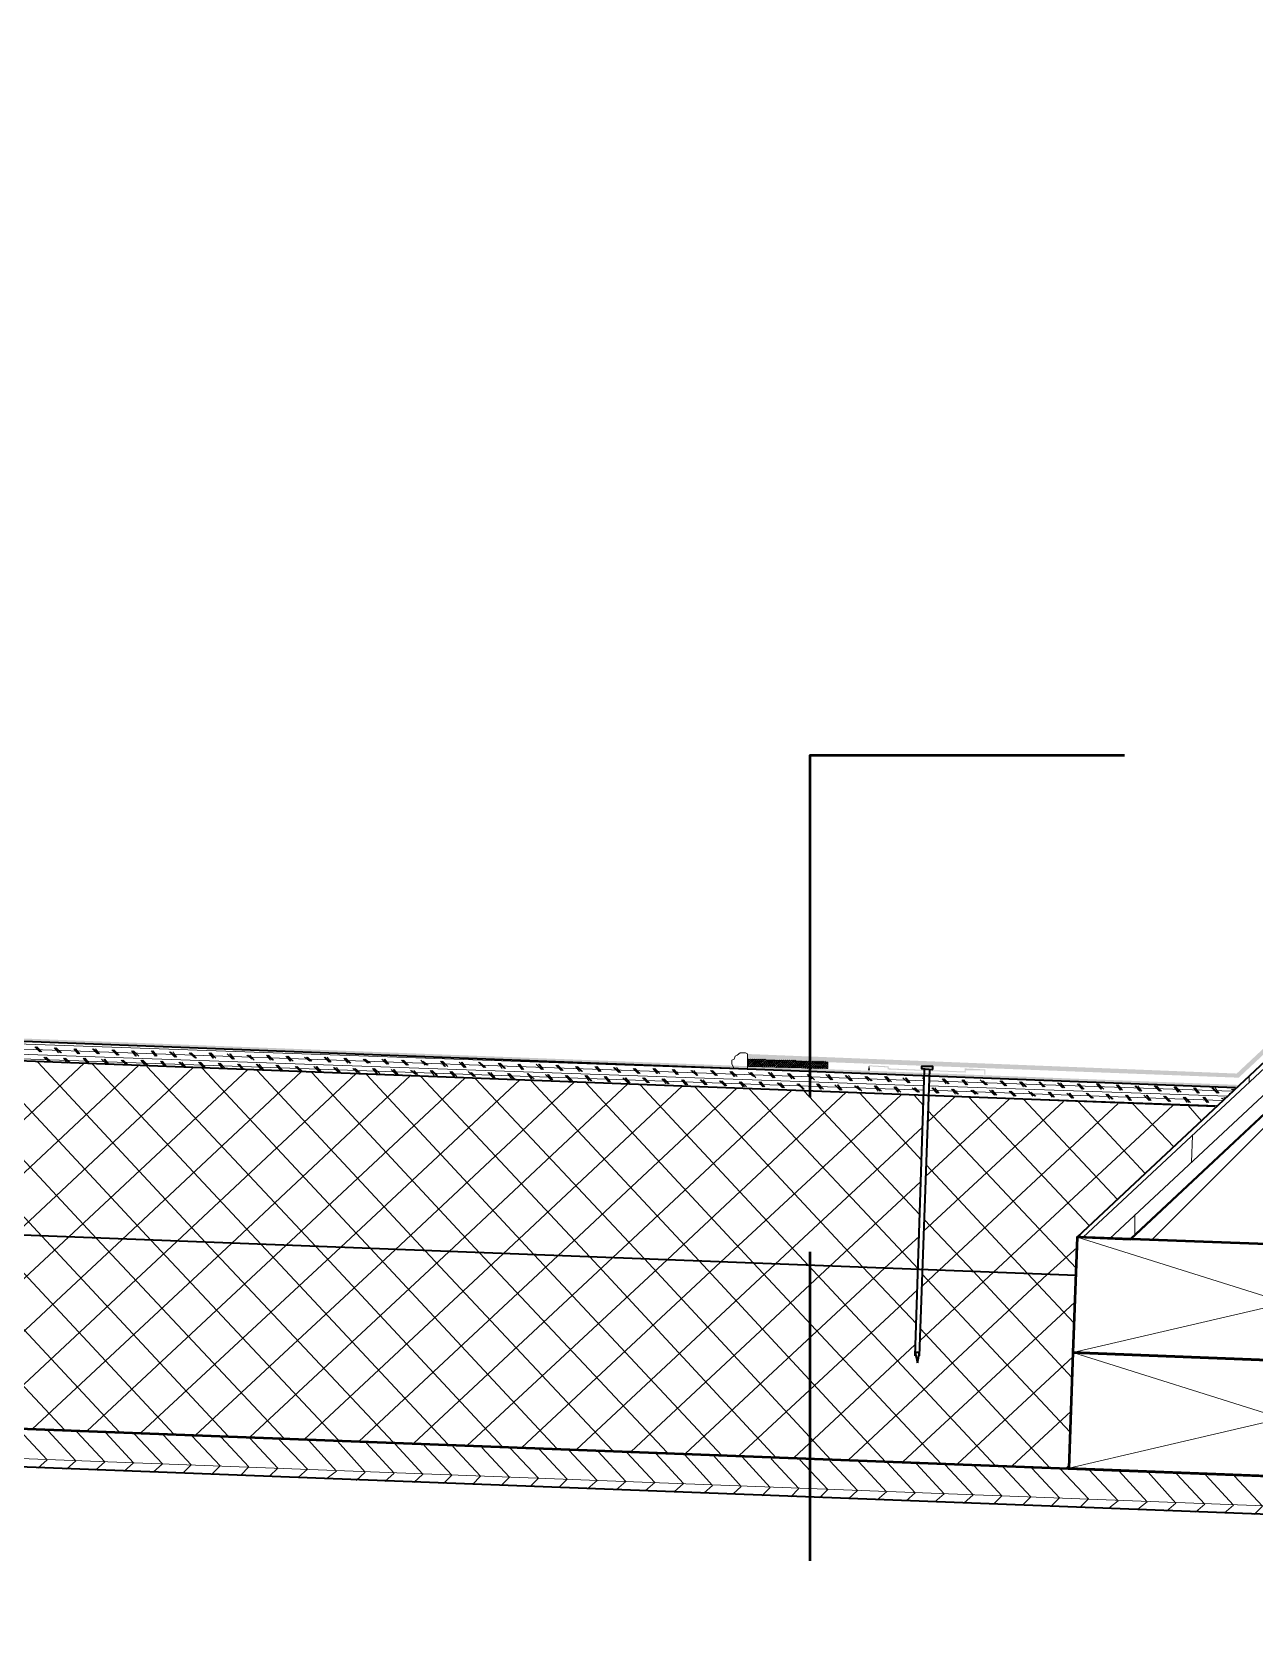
# Model space of a CAD drawing. Header units: inches. Extents: x 5 to 516, y -193 to 129.
# Drawn here: x 44.74 to 46.059, y -177.161 to -175.43 of the extents above; entities that cross this region are included whole.
import ezdxf

# ---------------------------------------------------------------- set-up
doc = ezdxf.new("R2010")
doc.units = ezdxf.units.IN
doc.header["$MEASUREMENT"] = 0
doc.layers.add('PDF7_Geometry', color=7, linetype='Continuous')
doc.layers.add('PDF7_Solid Fills', color=7, linetype='Continuous')

msp = doc.modelspace()

# ---------------------------------------------------------------- hatches: boundary and pattern name
at = {"layer": 'PDF7_Solid Fills', "transparency": 33554559}
for points in [[(45.5113305, -176.5324494), (45.5113305, -176.538005), (46.0413306, -176.5580059), (49.0424418, -173.7513382), (49.0368865, -173.7491161), (46.0391084, -176.5535605)], [(46.0402194, -176.5680058), (46.0402194, -176.5657835), (43.4513303, -176.4668947), (43.4513303, -176.4691169)], [(45.6424419, -176.544672), (45.643553, -176.5502276), (45.643553, -176.5457831), (45.6624419, -176.5468944), (45.6624412, -176.5491166), (45.7468856, -176.5524498), (45.7468856, -176.5502275), (45.7668856, -176.5502276), (45.7668859, -176.554672), (45.767997, -176.5546721), (45.7679967, -176.5491166), (45.7457745, -176.5480053), (45.7457745, -176.5513388), (45.6635522, -176.5480055), (45.6635531, -176.5457834)]]:
    msp.add_hatch(color=256, dxfattribs=at).paths.add_polyline_path(points)

# ---------------------------------------------------------------- linework, layer by layer
at = {"layer": 'PDF7_Geometry', "lineweight": 15}
for points in [[(49.5279973, -173.7557829), (49.3235528, -173.5513384), (45.9246638, -176.7313387)], [(45.8735527, -176.7302282), (49.0457753, -173.7724501)], [(45.9024416, -176.7313392), (49.0457753, -173.8002279)], [(45.9479976, -176.7324503), (46.2835532, -176.3968947)], [(45.5124416, -176.5491165), (43.4513303, -176.4768943)], [(45.7024418, -176.5613394), (43.4513306, -176.4824505)], [(45.7013307, -176.5668947), (43.4513306, -176.4880058)], [(45.7013307, -176.571339), (43.9402195, -176.5102278)], [(44.3913297, -176.5268941), (44.5724408, -176.7224496), (44.7746631, -176.9380052)], [(44.4502196, -176.5291162), (44.6324418, -176.7246718), (44.833553, -176.9402274)], [(44.5091083, -176.5313395), (44.6913306, -176.726895), (44.8924417, -176.9424506)], [(44.7424412, -176.5246719), (44.7479968, -176.5302275)], [(44.7435523, -176.5246719), (44.7491079, -176.5302275)], [(44.7446634, -176.5246719), (44.7502189, -176.5302275)], [(44.7635526, -176.525783), (44.7679971, -176.5313386)], [(44.7646637, -176.525783), (44.7702192, -176.5313386)], [(44.7657747, -176.525783), (44.7713303, -176.5313386)], [(44.784664, -176.5268941), (44.7891084, -176.5324496)], [(44.7857751, -176.5268941), (44.7902195, -176.5324496)], [(44.7868861, -176.5268941), (44.7913306, -176.5324496)], [(44.8046643, -176.5268941), (44.8102199, -176.5324496)], [(44.8057743, -176.5268941), (44.8113298, -176.5324496)], [(44.8079964, -176.5268941), (44.8124408, -176.5324496)], [(44.8257746, -176.5280051), (44.8313301, -176.5335607)], [(44.8268856, -176.5280051), (44.8324412, -176.5335607)], [(44.8279967, -176.5280051), (44.8335523, -176.5335607)], [(44.846886, -176.5291162), (44.8513304, -176.5346718)], [(44.847997, -176.5291162), (44.8524415, -176.5346718)], [(44.8491081, -176.5291162), (44.8546636, -176.5346718)], [(44.8679973, -176.5291162), (44.8724418, -176.5346718)], [(44.8691084, -176.5291162), (44.8735528, -176.5346718)], [(44.8702195, -176.5291162), (44.8746639, -176.5346718)], [(44.8879977, -176.5302273), (44.8935532, -176.5357828)], [(44.8891076, -176.5302273), (44.8946631, -176.5357828)], [(44.8913297, -176.5302273), (44.8957742, -176.5357828)], [(44.9091079, -176.5313395), (44.9146635, -176.5357839)], [(44.910219, -176.5313395), (44.9157745, -176.536895)], [(44.91133, -176.5313395), (44.9168856, -176.536895)], [(44.9302193, -176.5313395), (44.9346637, -176.536895)], [(44.9313304, -176.5313395), (44.9357748, -176.536895)], [(44.9324414, -176.5313395), (44.937997, -176.536895)], [(44.9502196, -176.5324494), (44.9557752, -176.538005)], [(44.9524417, -176.5324494), (44.9568862, -176.538005)], [(44.9535528, -176.5324494), (44.9579973, -176.538005)], [(44.7957747, -176.5424501), (44.6024413, -176.7235612), (44.3879968, -176.9235613)], [(44.8546634, -176.5446723), (44.6613301, -176.7257834), (44.4468856, -176.9257834)], [(44.9135522, -176.5468944), (44.7202188, -176.7280055), (44.5046633, -176.9280055)], [(44.9724409, -176.5491165), (44.7791076, -176.7302276), (44.563552, -176.9302277)], [(44.5691082, -176.5335616), (44.7502193, -176.7291172), (44.9513304, -176.9446728)], [(44.6279969, -176.5368948), (44.809108, -176.7313392), (45.0113303, -176.9468948)], [(44.6868857, -176.5391169), (44.8679968, -176.7335614), (45.0702191, -176.9491169)], [(44.7457744, -176.5413391), (44.9268856, -176.7357835), (45.1291078, -176.9513391)], [(44.7524408, -176.5357837), (44.7579964, -176.5413393)], [(44.753553, -176.5357837), (44.7591086, -176.5413393)], [(44.7546641, -176.5357837), (44.7602196, -176.5413393)], [(44.7735522, -176.5368948), (44.7779967, -176.5424503)], [(44.7746633, -176.5368948), (44.7802188, -176.5424503)], [(44.7757743, -176.5368948), (44.7813299, -176.5424503)], [(44.7946636, -176.5368948), (44.799108, -176.5424503)], [(44.7957747, -176.5368948), (44.8002191, -176.5424503)], [(44.7968857, -176.5368948), (44.8013302, -176.5424503)], [(44.8046643, -176.5435612), (44.9868866, -176.7380056), (45.1879977, -176.9535612)], [(44.8146639, -176.5380059), (44.8202195, -176.5435614)], [(44.816886, -176.5380059), (44.8213305, -176.5435614)], [(44.8179971, -176.5380059), (44.8224416, -176.5435614)], [(44.8357742, -176.5391169), (44.8413297, -176.5446725)], [(44.8368864, -176.5391169), (44.8424419, -176.5446725)], [(44.8379974, -176.5391169), (44.843553, -176.5446725)], [(44.8568855, -176.5391169), (44.86133, -176.5446725)], [(44.8579966, -176.5391169), (44.8635522, -176.5446725)], [(44.8591077, -176.5391169), (44.8646632, -176.5446725)], [(44.8635519, -176.5457833), (45.0457742, -176.7402278), (45.2468853, -176.9557833)], [(44.8779969, -176.540228), (44.8824414, -176.5457835)], [(44.879108, -176.540228), (44.8835524, -176.5457835)], [(44.8802191, -176.540228), (44.8846635, -176.5457835)], [(44.8979973, -176.5413391), (44.9035528, -176.5468946)], [(44.8991083, -176.5413391), (44.9046639, -176.5468946)], [(44.9013304, -176.5413391), (44.9057749, -176.5468946)], [(44.9191075, -176.5413391), (44.9246631, -176.5468946)], [(44.9202197, -176.5413391), (44.9257753, -176.5468946)], [(44.9213308, -176.5413391), (44.9268863, -176.5468946)], [(44.9235529, -176.5480054), (45.104664, -176.7424499), (45.3057751, -176.9580055)], [(44.9402189, -176.5424501), (44.9446633, -176.5480057)], [(44.94133, -176.5424501), (44.9457744, -176.5480057)], [(44.942441, -176.5424501), (44.9479966, -176.5480057)], [(44.9613303, -176.5435612), (44.9657747, -176.5480056)], [(44.9624413, -176.5435612), (44.9668858, -176.5491167)], [(44.9635524, -176.5435612), (44.9679968, -176.5491167)], [(44.971331, -176.5335616), (44.9768866, -176.538006)], [(44.9724409, -176.5335616), (44.9779965, -176.538006)], [(44.9746631, -176.5335616), (44.9791075, -176.5391171)], [(44.9813306, -176.5435612), (44.9868861, -176.5491167)], [(44.9824417, -176.5435612), (44.9879972, -176.5491167)], [(44.9846638, -176.5435612), (44.9891082, -176.5491167)], [(44.9924413, -176.5335616), (44.9968857, -176.5391171)], [(44.9935523, -176.5335616), (44.9991079, -176.5391171)], [(44.9946634, -176.5335616), (45.0002189, -176.5391171)], [(45.0024408, -176.5446723), (45.0079964, -176.5502278)], [(45.003553, -176.5446723), (45.0091086, -176.5502278)], [(45.0046641, -176.5446723), (45.0102197, -176.5502278)], [(45.0135526, -176.5346715), (45.0179971, -176.5402271)], [(45.0146637, -176.5346715), (45.0191081, -176.5402271)], [(45.0157748, -176.5346715), (45.0213303, -176.5402271)], [(45.0235522, -176.5457833), (45.0279967, -176.5502278)], [(45.0246633, -176.5457833), (45.0291077, -176.5502278)], [(45.0257744, -176.5457833), (45.0313299, -176.5513389)], [(45.033553, -176.5357837), (45.0391085, -176.5402282)], [(45.0357751, -176.5357837), (45.0402195, -176.5402282)], [(45.0368862, -176.5357837), (45.0413306, -176.5402282)], [(45.0435525, -176.5457833), (45.0491081, -176.5513389)], [(45.0457747, -176.5457833), (45.0502191, -176.5513389)], [(45.0468857, -176.5457833), (45.0513302, -176.5513389)], [(45.0546643, -176.5357837), (45.0602199, -176.5413393)], [(45.0557743, -176.5357837), (45.0613298, -176.5413393)], [(45.0579964, -176.5357837), (45.0624408, -176.5413393)], [(45.0646639, -176.5468944), (45.0702195, -176.5524499)], [(45.065775, -176.5468944), (45.0713306, -176.5524499)], [(45.0679971, -176.5468944), (45.0724416, -176.5524499)], [(45.0757746, -176.5368948), (45.080219, -176.5424503)], [(45.0768857, -176.5368948), (45.0824412, -176.5424503)], [(45.0779967, -176.5368948), (45.0835523, -176.5424503)], [(45.0857742, -176.5480054), (45.0902186, -176.5524499)], [(45.0868864, -176.5480054), (45.0924419, -176.5524499)], [(45.0879974, -176.5480054), (45.093553, -176.5524499)], [(45.096886, -176.5380059), (45.1013304, -176.5424503)], [(45.097997, -176.5380059), (45.1024415, -176.5424503)], [(45.0991081, -176.5380059), (45.1046637, -176.5424503)], [(45.1068856, -176.5480054), (45.11133, -176.553561)], [(45.1079966, -176.5480054), (45.1124411, -176.553561)], [(45.1091077, -176.5480054), (45.1146633, -176.553561)], [(45.1168863, -176.5380059), (45.1224418, -176.5435614)], [(45.1191084, -176.5380059), (45.1235529, -176.5435614)], [(45.1202195, -176.5380059), (45.1246639, -176.5435614)], [(45.1268859, -176.5491165), (45.1324414, -176.5546721)], [(45.129108, -176.5491165), (45.1335525, -176.5546721)], [(45.1302191, -176.5491165), (45.1346635, -176.5546721)], [(45.1379977, -176.5391169), (45.1435532, -176.5446725)], [(45.1391076, -176.5391169), (45.1446632, -176.5446725)], [(45.1402198, -176.5391169), (45.1457754, -176.5446725)], [(45.1591079, -176.5391169), (45.1635524, -176.5446725)], [(45.160219, -176.540228), (45.1657746, -176.5446724)], [(45.1613301, -176.540228), (45.1668856, -176.5446724)], [(45.1802193, -176.540228), (45.1846638, -176.5457835)], [(45.1813304, -176.540228), (45.1857748, -176.5457835)], [(45.1824414, -176.540228), (45.187997, -176.5457835)], [(45.2002196, -176.5413391), (45.2057752, -176.5468946)], [(45.2024418, -176.5413391), (45.2068862, -176.5468946)], [(45.2035528, -176.5413391), (45.2079973, -176.5468946)], [(45.221331, -176.5413391), (45.2268866, -176.5468946)], [(45.222441, -176.5413391), (45.2279965, -176.5468946)], [(45.2235531, -176.5424501), (45.2291087, -176.5468946)], [(45.2424413, -176.5424501), (45.2468857, -176.5480057)], [(45.2435523, -176.5424501), (45.2491079, -176.5480057)], [(45.2446634, -176.5424501), (45.250219, -176.5480057)], [(45.2635527, -176.5435612), (45.2679971, -176.5491167)], [(45.2646637, -176.5435612), (45.2691082, -176.5491167)], [(45.2657748, -176.5435612), (45.2702192, -176.5491167)], [(45.283553, -176.5435612), (45.2891085, -176.5491167)], [(45.2857751, -176.5435612), (45.2902195, -176.5491167)], [(45.2868862, -176.5435612), (45.2913306, -176.5491167)], [(45.3046644, -176.5446723), (45.3102199, -176.5502278)], [(45.3057743, -176.5446723), (45.3113298, -176.5502278)], [(45.3068865, -176.5446723), (45.312442, -176.5502278)], [(45.3257746, -176.5457833), (45.3302191, -176.5513389)], [(45.3268857, -176.5457833), (45.3324412, -176.5513389)], [(45.3279967, -176.5457833), (45.3335523, -176.5513389)], [(45.346886, -176.5457833), (45.3513304, -176.5513389)], [(45.3479971, -176.5457833), (45.3524415, -176.5513389)], [(45.3491081, -176.5457833), (45.3535526, -176.5513389)], [(45.3668863, -176.5468944), (45.3724419, -176.5524499)], [(45.3679974, -176.5468944), (45.3735529, -176.5524499)], [(45.3702195, -176.5468944), (45.374664, -176.5524499)], [(45.3879977, -176.5480054), (45.3935533, -176.553561)], [(45.3891076, -176.5480054), (45.3946632, -176.553561)], [(45.3902198, -176.5480054), (45.3957754, -176.553561)], [(45.409108, -176.5480054), (45.4135524, -176.553561)], [(45.410219, -176.5480054), (45.4146635, -176.553561)], [(45.4113301, -176.5480054), (45.4168856, -176.553561)], [(45.4302193, -176.5491165), (45.4346638, -176.5546721)], [(45.4313304, -176.5491165), (45.4357748, -176.5546721)], [(45.4324415, -176.5491165), (45.4368859, -176.5546721)], [(45.5124413, -176.5380055), (45.5202191, -176.5457833), (45.5279968, -176.5380055)], [(45.5124414, -176.5402278), (45.5179969, -176.5457833), (45.5257747, -176.5380055)], [(45.5124415, -176.54245), (45.5157748, -176.5457833), (45.5235526, -176.5380055)], [(45.5124416, -176.5446722), (45.5135527, -176.5457833), (45.5213305, -176.5380055)], [(45.5124416, -176.5435612), (45.5191083, -176.5380056)], [(45.5124416, -176.5413391), (45.5168861, -176.5380057)], [(45.5124416, -176.5391169), (45.5146638, -176.5380058)], [(45.5146634, -176.5380055), (45.5224412, -176.5457833), (45.530219, -176.5380055)], [(45.5168856, -176.5380055), (45.5246633, -176.5457833), (45.5324411, -176.5391166)], [(45.5191088, -176.5380055), (45.5268866, -176.5457833), (45.5346644, -176.5391166)], [(45.5279965, -176.5457833), (45.5213299, -176.5380055)], [(45.5302187, -176.5457833), (45.523552, -176.5380055)], [(45.5324419, -176.5457833), (45.5257753, -176.5380055)], [(45.5346641, -176.5457833), (45.5279974, -176.5380055)], [(45.5291087, -176.5457833), (45.5368865, -176.5391166)], [(45.5368862, -176.5457833), (45.5302195, -176.5380055)], [(45.5313309, -176.5457833), (45.5391086, -176.5391166)], [(45.5391083, -176.5457833), (45.5324417, -176.5391166)], [(45.533553, -176.5457833), (45.5413308, -176.5391166)], [(45.5413305, -176.5457833), (45.5346638, -176.5391166)], [(45.5357751, -176.5457833), (45.5435529, -176.5391166)], [(45.5435526, -176.5468944), (45.5368859, -176.5391166)], [(45.5379973, -176.5457833), (45.545775, -176.5391166)], [(45.5457747, -176.5468944), (45.5391081, -176.5391166)], [(45.5402194, -176.5457833), (45.5479972, -176.5391166)], [(45.5479969, -176.5468944), (45.5413302, -176.5391166)], [(45.5424415, -176.5468944), (45.5502193, -176.5391166)], [(45.550219, -176.5468944), (45.5435523, -176.5391166)], [(45.5446637, -176.5468944), (45.5524414, -176.5391166)], [(45.5524411, -176.5468944), (45.5457744, -176.5391166)], [(45.5468858, -176.5468944), (45.5546636, -176.5391166)], [(45.5546644, -176.5468944), (45.5479977, -176.5391166)], [(45.5491079, -176.5468944), (45.5568857, -176.5391166)], [(45.5568865, -176.5468944), (45.5502198, -176.5391166)], [(45.55133, -176.5468944), (45.5591078, -176.5391166)], [(45.5591086, -176.5468944), (45.552442, -176.5391166)], [(45.5535522, -176.5468944), (45.56133, -176.5391166)], [(45.5613308, -176.5468944), (45.5546641, -176.5391166)], [(45.5557743, -176.5468944), (45.5635521, -176.5391166)], [(45.5635529, -176.5468944), (45.5568862, -176.5391166)], [(45.5579964, -176.5468944), (45.5657742, -176.5402277)], [(45.565775, -176.5468944), (45.5591084, -176.5391166)], [(45.5602197, -176.5468944), (45.5679975, -176.5402277)], [(45.5679972, -176.5468944), (45.5613305, -176.5391166)], [(45.5624418, -176.5468944), (45.5702196, -176.5402277)], [(45.5702193, -176.5468944), (45.5635526, -176.5402277)], [(45.564664, -176.5468944), (45.5724417, -176.5402277)], [(45.5724414, -176.5468944), (45.5657748, -176.5402277)], [(45.5668861, -176.5468944), (45.5746639, -176.5402277)], [(45.5746636, -176.5480054), (45.5679969, -176.5402277)], [(45.5691082, -176.5468944), (45.5757749, -176.5402277)], [(45.5768857, -176.5480054), (45.570219, -176.5402277)], [(45.5713304, -176.5468944), (45.577997, -176.5402277)], [(45.5791078, -176.5480054), (45.5724412, -176.5402277)], [(45.5735525, -176.5468944), (45.5802192, -176.5402277)], [(45.58133, -176.5480054), (45.5746633, -176.5402277)], [(45.5757746, -176.5480054), (45.5824413, -176.5402277)], [(45.5835521, -176.5480054), (45.5768854, -176.5402277)], [(45.5779968, -176.5480054), (45.5846634, -176.5402277)], [(45.5857742, -176.5480054), (45.5791076, -176.5402277)], [(45.5802189, -176.5480054), (45.5868856, -176.5402277)], [(45.5813308, -176.5402277), (45.5879975, -176.5480054), (45.5957753, -176.5413388)], [(45.5824422, -176.5480054), (45.5891088, -176.5402277)], [(45.583553, -176.5402277), (45.5902196, -176.5480054), (45.5979974, -176.5413388)], [(45.5846643, -176.5480054), (45.591331, -176.5402277)], [(45.5857751, -176.5402277), (45.5924418, -176.5480054), (45.5979973, -176.543561)], [(45.5868864, -176.5480054), (45.5935531, -176.5402277)], [(45.5879972, -176.5402277), (45.5946639, -176.5480054), (45.5979972, -176.5457832)], [(45.5902193, -176.5402277), (45.596886, -176.5480054), (45.5979971, -176.5480054)], [(45.5979971, -176.5468944), (45.5924415, -176.5402277)], [(45.5979971, -176.5446723), (45.5946637, -176.5402278)], [(45.5979971, -176.5424501), (45.596886, -176.541339)], [(45.0302186, -176.5513386), (44.8368853, -176.7324498), (44.6224408, -176.9324498)], [(45.0891085, -176.5535608), (44.8957752, -176.7346719), (44.6813307, -176.9346719)], [(45.1479973, -176.5557829), (44.9546639, -176.736894), (44.7402195, -176.9368941)], [(45.206886, -176.558005), (45.0135527, -176.7391162), (44.7991082, -176.9391162)], [(45.2657748, -176.5602272), (45.0724414, -176.7413383), (44.8568859, -176.9413383)], [(45.3246635, -176.5624493), (45.1313302, -176.7435604), (44.9157746, -176.9435604)], [(45.3824412, -176.5646726), (45.1891079, -176.7457837), (44.9746634, -176.9457837)], [(44.9824417, -176.5502276), (45.1635528, -176.744672), (45.365775, -176.9602276)], [(45.44133, -176.5668947), (45.2479966, -176.7480058), (45.0335522, -176.9480058)], [(45.0413304, -176.5524497), (45.2224415, -176.7468942), (45.4246638, -176.9624497)], [(45.1002192, -176.5546718), (45.2813303, -176.7491163), (45.4835526, -176.965783)], [(45.1479973, -176.5502276), (45.1535528, -176.554672)], [(45.1491083, -176.5502276), (45.1546639, -176.554672)], [(45.1513305, -176.5502276), (45.1557749, -176.554672)], [(45.1591079, -176.556894), (45.3413302, -176.7513384), (45.5424413, -176.9680051)], [(45.1691075, -176.5502276), (45.173552, -176.5557831)], [(45.1702197, -176.5502276), (45.1757753, -176.5557831)], [(45.1713308, -176.5502276), (45.1768863, -176.5557831)], [(45.1902189, -176.5513386), (45.1946634, -176.5568942)], [(45.19133, -176.5513386), (45.1957744, -176.5568942)], [(45.192441, -176.5513386), (45.1979966, -176.5568942)], [(45.2102192, -176.5513386), (45.2157748, -176.5568942)], [(45.2124414, -176.5524497), (45.2168858, -176.5568942)], [(45.2135524, -176.5524497), (45.2179969, -176.5568942)], [(45.2179967, -176.5591172), (45.4002189, -176.7535617), (45.6013301, -176.9702284)], [(45.2313306, -176.5524497), (45.2368862, -176.5580053)], [(45.2324417, -176.5524497), (45.2379972, -176.5580053)], [(45.2346638, -176.5524497), (45.2391083, -176.5580053)], [(45.2524409, -176.5535608), (45.2568853, -176.5591163)], [(45.2535531, -176.5535608), (45.2591086, -176.5591163)], [(45.2546641, -176.5535608), (45.2602197, -176.5591163)], [(45.2735522, -176.5535608), (45.2779967, -176.5591163)], [(45.2746633, -176.5535608), (45.2791078, -176.5591163)], [(45.2757744, -176.5546718), (45.2813299, -176.5591163)], [(45.2779965, -176.5613394), (45.4591076, -176.7557838), (45.6602187, -176.9724505)], [(45.2935526, -176.5546718), (45.2991081, -176.5602274)], [(45.2957747, -176.5546718), (45.3002191, -176.5602274)], [(45.2968858, -176.5546718), (45.3013302, -176.5602274)], [(45.314664, -176.5557829), (45.3202195, -176.5613385)], [(45.315775, -176.5557829), (45.3213306, -176.5613385)], [(45.3168861, -176.5557829), (45.3224416, -176.5613385)], [(45.3357742, -176.5557829), (45.3402186, -176.5613385)], [(45.3368864, -176.5557829), (45.342442, -176.5613385)], [(45.3368864, -176.5635615), (45.5179975, -176.758006), (45.7202198, -176.9746727)], [(45.3379975, -176.5557829), (45.343553, -176.5613385)], [(45.3568856, -176.556894), (45.36133, -176.5624495)], [(45.3579967, -176.556894), (45.3624411, -176.5624495)], [(45.3591077, -176.556894), (45.3635522, -176.5624495)], [(45.3768859, -176.558005), (45.3824415, -176.5635606)], [(45.379108, -176.558005), (45.3835525, -176.5635606)], [(45.3802191, -176.558005), (45.3846635, -176.5635606)], [(45.3957752, -176.5657836), (45.5768863, -176.7602281), (45.7791085, -176.9768948)], [(45.3979973, -176.558005), (45.4035528, -176.5635606)], [(45.3991084, -176.558005), (45.4046639, -176.5635606)], [(45.4002194, -176.558005), (45.405775, -176.5635606)], [(45.4191075, -176.5591172), (45.423552, -176.5646728)], [(45.4202197, -176.5591172), (45.4257753, -176.5646728)], [(45.4213308, -176.5591172), (45.4268864, -176.5646728)], [(45.4402189, -176.5602272), (45.4446634, -176.5657827)], [(45.44133, -176.5602272), (45.4457744, -176.5657827)], [(45.4424411, -176.5602272), (45.4468855, -176.5657827)], [(45.4502197, -176.5502276), (45.4557752, -176.554672)], [(45.4513307, -176.5502276), (45.4568863, -176.5557831)], [(45.4535529, -176.5502276), (45.4579973, -176.5557831)], [(45.4602192, -176.5602272), (45.4657748, -176.5657827)], [(45.4613303, -176.5602272), (45.4668859, -176.5657827)], [(45.4635524, -176.5602272), (45.4679969, -176.5657827)], [(45.471331, -176.5502276), (45.4768866, -176.5557831)], [(45.472441, -176.5502276), (45.4779965, -176.5557831)], [(45.4735532, -176.5502276), (45.4791087, -176.5557831)], [(45.4813306, -176.5613394), (45.4868862, -176.5668949)], [(45.4824417, -176.5613394), (45.4879973, -176.5668949)], [(45.4835528, -176.5613394), (45.4891083, -176.5668949)], [(45.4924413, -176.5513386), (45.4968857, -176.5568942)], [(45.4935524, -176.5513386), (45.4979968, -176.5568942)], [(45.4946634, -176.5513386), (45.500219, -176.5568942)], [(45.5024409, -176.5624493), (45.5068853, -176.5680049)], [(45.5035531, -176.5624493), (45.5079975, -176.5680049)], [(45.5046641, -176.5624493), (45.5102197, -176.5680049)], [(45.5124416, -176.5524497), (45.5179972, -176.5568942)], [(45.5146637, -176.5524497), (45.5191082, -176.5568942)], [(45.5157748, -176.5524497), (45.5202193, -176.5580053)], [(45.5235523, -176.5624493), (45.5279967, -176.5680049)], [(45.5246633, -176.5624493), (45.5291078, -176.5680049)], [(45.5257744, -176.5624493), (45.5302188, -176.5680049)], [(45.533553, -176.5524497), (45.5391085, -176.5580053)], [(45.5346641, -176.5524497), (45.5402196, -176.5580053)], [(45.5368862, -176.5524497), (45.5413306, -176.5580053)], [(45.5435526, -176.5635615), (45.5491081, -176.5691171)], [(45.5446637, -176.5635615), (45.5502192, -176.5691171)], [(45.5468858, -176.5635615), (45.5513302, -176.5691171)], [(45.5546644, -176.5535608), (45.5591088, -176.5591163)], [(45.5557743, -176.5535608), (45.5613299, -176.5591163)], [(45.5568865, -176.5535608), (45.5624421, -176.5591163)], [(45.564664, -176.5646726), (45.5702195, -176.569117)], [(45.565775, -176.5646726), (45.5713306, -176.5702281)], [(45.5668861, -176.5646726), (45.5724417, -176.5702281)], [(45.5757746, -176.5546718), (45.5802191, -176.5591163)], [(45.5768857, -176.5546718), (45.5813301, -176.5591163)], [(45.5779968, -176.5546718), (45.5835523, -176.5602274)], [(45.5857742, -176.5646726), (45.5902187, -176.5702281)], [(45.5868864, -176.5646726), (45.5913309, -176.5702281)], [(45.5879975, -176.5646726), (45.593553, -176.5702281)], [(45.5957749, -176.5546718), (45.6013305, -176.5602274)], [(45.5979971, -176.5546718), (45.6024415, -176.5602274)], [(45.5991081, -176.5546718), (45.6035526, -176.5602274)], [(45.6057745, -176.5657836), (45.6113301, -176.5713392)], [(45.6079967, -176.5657836), (45.6124411, -176.5713392)], [(45.6091077, -176.5657836), (45.6135522, -176.5713392)], [(45.6168863, -176.5557829), (45.6224419, -176.5613385)], [(45.6179974, -176.5557829), (45.623553, -176.5613385)], [(45.6202195, -176.5557829), (45.624664, -176.5613385)], [(45.6268859, -176.5668947), (45.6324415, -176.5713391)], [(45.627997, -176.5668947), (45.6335525, -176.5713391)], [(45.6302191, -176.5668947), (45.6346636, -176.5724503)], [(45.6379977, -176.556894), (45.6424422, -176.5613384)], [(45.6391077, -176.556894), (45.6446632, -176.5613384)], [(45.6402198, -176.556894), (45.6457754, -176.5613384)], [(45.6479973, -176.5668947), (45.6524418, -176.5724503)], [(45.6491084, -176.5668947), (45.6546639, -176.5724503)], [(45.6502194, -176.5668947), (45.655775, -176.5724503)], [(45.659108, -176.556894), (45.6635524, -176.5624495)], [(45.660219, -176.556894), (45.6646635, -176.5624495)], [(45.6613301, -176.556894), (45.6668857, -176.5624495)], [(45.6791083, -176.558005), (45.6846638, -176.5635606)], [(45.6813304, -176.558005), (45.6857749, -176.5635606)], [(45.6824415, -176.558005), (45.6868859, -176.5635606)], [(45.7002197, -176.558005), (45.7024419, -176.5602273)], [(45.7013307, -176.5591172), (45.7024418, -176.5591172)], [(45.7068861, -176.5635615), (45.7079972, -176.5635615)], [(46.033553, -176.57245), (45.7068864, -176.5613389)], [(46.0291088, -176.5780054), (45.7068865, -176.5668942)], [(45.7213311, -176.5591172), (45.7257755, -176.5646728)], [(45.722441, -176.5591172), (45.7279965, -176.5646728)], [(45.7235532, -176.5591172), (45.7291087, -176.5646728)], [(45.7424413, -176.5602272), (45.7468858, -176.5657827)], [(45.7435524, -176.5602272), (45.7479968, -176.5657827)], [(45.7446634, -176.5602272), (45.7491079, -176.5657827)], [(45.7624416, -176.5602272), (45.7679972, -176.5657827)], [(45.7646638, -176.5613394), (45.7691082, -176.5657838)], [(45.7657748, -176.5613394), (45.7702193, -176.5657838)], [(45.783553, -176.5613394), (45.7891086, -176.5668949)], [(45.7846641, -176.5613394), (45.7902196, -176.5668949)], [(45.7857751, -176.5613394), (45.7913307, -176.5668949)], [(45.8046644, -176.5624493), (45.8091088, -176.5680049)], [(45.8057743, -176.5624493), (45.8113299, -176.5680049)], [(45.8068865, -176.5624493), (45.8124421, -176.5680049)], [(45.8257747, -176.5624493), (45.8302191, -176.5680049)], [(45.8268857, -176.5624493), (45.8313302, -176.5680049)], [(45.8279968, -176.5635615), (45.8324412, -176.5680059)], [(45.845775, -176.5635615), (45.8513305, -176.5691171)], [(45.846886, -176.5635615), (45.8524416, -176.5691171)], [(45.8491082, -176.5635615), (45.8535526, -176.5691171)], [(45.8668864, -176.5646726), (45.8724419, -176.5702281)], [(45.8679974, -176.5646726), (45.873553, -176.5702281)], [(45.8691085, -176.5646726), (45.874664, -176.5702281)], [(45.8879977, -176.5646726), (45.8924422, -176.5702281)], [(45.8891077, -176.5646726), (45.8935521, -176.5702281)], [(45.8902199, -176.5646726), (45.8957754, -176.5702281)], [(45.909108, -176.5657836), (45.9135524, -176.5713392)], [(45.9102191, -176.5657836), (45.9146635, -176.5713392)], [(45.9113301, -176.5657836), (45.9157746, -176.5713392)], [(45.9291083, -176.5668947), (45.9346639, -176.5724503)], [(45.9302194, -176.5668947), (45.9357749, -176.5724503)], [(45.9324415, -176.5668947), (45.936886, -176.5724503)], [(45.9502197, -176.5668947), (45.9557752, -176.5724503)], [(45.9513308, -176.5668947), (45.9568863, -176.5724503)], [(45.9524418, -176.5668947), (45.9579974, -176.5724503)], [(46.0524412, -176.5635615), (46.0524412, -176.5557837)], [(45.5002188, -176.5691168), (45.3068854, -176.750228), (45.0924409, -176.950228)], [(45.5591086, -176.571339), (45.3657753, -176.7524501), (45.1513308, -176.9524501)], [(45.6179974, -176.5735611), (45.424664, -176.7546722), (45.2091085, -176.9546722)], [(45.6768862, -176.5768943), (45.4824417, -176.7568943), (45.2679972, -176.9568943)], [(45.4546639, -176.5680058), (45.635775, -176.7624502)], [(45.5135527, -176.5702279), (45.6957749, -176.7646724)], [(45.7013307, -176.5768943), (45.5591085, -176.5713387)], [(45.5724414, -176.57245), (45.6968859, -176.7057834)], [(45.6324413, -176.5746722), (45.6991079, -176.6468944)], [(45.6691076, -176.5680058), (45.673552, -176.5735613)], [(45.6702198, -176.5680058), (45.6746642, -176.5735613)], [(45.6713308, -176.5680058), (45.6768864, -176.5735613)], [(45.6891079, -176.5691168), (45.6946634, -176.5735613)], [(45.69133, -176.5691168), (45.6957745, -176.5735613)], [(45.69133, -176.5768943), (45.70133, -176.5880054)], [(45.6924411, -176.5691168), (45.6968855, -176.5735613)], [(45.8524414, -176.5835607), (45.7013302, -176.7235607)], [(45.7935526, -176.5813386), (45.7035526, -176.6646719)], [(45.7346638, -176.5791164), (45.705775, -176.6057831)], [(46.0235523, -176.5824496), (45.7068856, -176.5713385)], [(46.017997, -176.588005), (45.7068859, -176.5768938)], [(45.7102193, -176.5691168), (45.7157748, -176.5746724)], [(45.7113303, -176.5691168), (45.7168859, -176.5746724)], [(45.7135525, -176.5691168), (45.7179969, -176.5746724)], [(45.7313307, -176.5702279), (45.7357751, -176.5757835)], [(45.7324417, -176.5702279), (45.7379973, -176.5757835)], [(45.7335528, -176.5702279), (45.7391083, -176.5757835)], [(45.7502188, -176.5791164), (45.8802188, -176.7180053)], [(45.7524409, -176.571339), (45.7568853, -176.5757834)], [(45.7535531, -176.571339), (45.7579975, -176.5757834)], [(45.7546642, -176.571339), (45.7602197, -176.5757834)], [(45.7724412, -176.571339), (45.7779968, -176.5768945)], [(45.7746634, -176.571339), (45.7791078, -176.5768945)], [(45.7757744, -176.571339), (45.7802189, -176.5768945)], [(45.7935526, -176.57245), (45.7991082, -176.5780056)], [(45.7946637, -176.57245), (45.8002192, -176.5780056)], [(45.7957747, -176.57245), (45.8013303, -176.5780056)], [(45.8091087, -176.5813386), (45.9102198, -176.6891163)], [(45.814664, -176.57245), (45.8191084, -176.5780056)], [(45.8157751, -176.5735611), (45.8213306, -176.5780055)], [(45.8168861, -176.5735611), (45.8224417, -176.5780055)], [(45.8357742, -176.5735611), (45.8402187, -176.5791167)], [(45.8368864, -176.5735611), (45.8413309, -176.5791167)], [(45.8379975, -176.5735611), (45.842442, -176.5791167)], [(45.8557746, -176.5746722), (45.8613301, -176.5802277)], [(45.8579967, -176.5746722), (45.8624411, -176.5802277)], [(45.8591078, -176.5746722), (45.8635522, -176.5802277)], [(45.8679974, -176.5835607), (45.9402196, -176.6613385)], [(45.8768859, -176.5746722), (45.8824415, -176.5802277)], [(45.877997, -176.5746722), (45.8835526, -176.5802277)], [(45.8791081, -176.5757832), (45.8846636, -176.5802277)], [(45.8979973, -176.5757832), (45.9024418, -176.5813388)], [(45.8991084, -176.5757832), (45.904664, -176.5813388)], [(45.9002195, -176.5757832), (45.905775, -176.5813388)], [(45.9191076, -176.5768943), (45.923552, -176.5824499)], [(45.9202198, -176.5768943), (45.9246642, -176.5824499)], [(45.9213308, -176.5768943), (45.9257753, -176.5824499)], [(45.9391079, -176.5768943), (45.9446635, -176.5824499)], [(45.94133, -176.5768943), (45.9457745, -176.5824499)], [(45.9424411, -176.5768943), (45.9468855, -176.5824499)], [(45.9602193, -176.5780054), (45.9657748, -176.5835609)], [(45.9613304, -176.5780054), (45.9668859, -176.5835609)], [(45.9624414, -176.5780054), (45.967997, -176.5835609)], [(45.9713311, -176.5680058), (45.9757755, -176.5735613)], [(45.972441, -176.5680058), (45.9768855, -176.5735613)], [(45.9735532, -176.5680058), (45.9791088, -176.5735613)], [(45.9813307, -176.5791164), (45.9857751, -176.584672)], [(45.9824417, -176.5791164), (45.9879973, -176.584672)], [(45.9835528, -176.5791164), (45.9891084, -176.584672)], [(45.9924413, -176.5691168), (45.9968858, -176.5746724)], [(45.9935524, -176.5691168), (45.9979968, -176.5746724)], [(45.9946635, -176.5691168), (45.9991079, -176.5746724)], [(46.0024409, -176.5791164), (46.0068854, -176.584672)], [(46.0035531, -176.5791164), (46.0079976, -176.584672)], [(46.0046642, -176.5791164), (46.0091086, -176.584672)], [(46.0124416, -176.5691168), (46.0179972, -176.5746724)], [(46.0135527, -176.5691168), (46.0191083, -176.5746724)], [(46.0157748, -176.5691168), (46.0202193, -176.5746724)], [(46.0224412, -176.5802275), (46.0246635, -176.5813386)], [(46.0235523, -176.5802275), (46.0246634, -176.5813386)], [(46.0257744, -176.5802275), (46.0257744, -176.5791164)], [(46.0313309, -176.5746722), (46.0313309, -176.5757833)], [(46.033553, -176.5702279), (46.0346641, -176.571339)], [(46.0346641, -176.5702279), (46.0357752, -176.571339)], [(46.0357752, -176.5702279), (46.0368863, -176.5702279)], [(45.705775, -176.5935614), (45.865775, -176.7635614)], [(45.9113301, -176.5857828), (45.7179968, -176.7657828)], [(45.9702189, -176.588005), (45.7768855, -176.768005)], [(45.9268862, -176.5857828), (45.9713306, -176.6324495)], [(45.986886, -176.588005), (46.0013304, -176.6046716)], [(45.3268857, -176.9591168), (45.5413301, -176.7591168), (45.700219, -176.611339)], [(45.9902192, -176.649117), (45.9913303, -176.6202281)], [(45.863552, -176.8224501), (45.813552, -176.7691167), (45.7046631, -176.65245)], [(45.3857744, -176.961339), (45.6002189, -176.7613389), (45.6979967, -176.6702278)], [(45.8613299, -176.8813388), (45.7546632, -176.7668944), (45.702441, -176.7113388)], [(45.9291083, -176.7280061), (45.9291083, -176.7057838)], [(45.4435521, -176.9646722), (45.4446632, -176.9635611), (45.6591077, -176.7635611), (45.6968854, -176.7291166)], [(46.3202194, -176.8724503), (45.866886, -176.730228)], [(45.8702196, -176.7302282), (45.8702196, -176.728006)], [(45.8668864, -176.7413388), (45.8346641, -176.7702277), (45.6202197, -176.9702277)], [(46.3246636, -176.7468942), (45.8624414, -176.854672)], [(45.6357745, -176.7624502), (45.6935522, -176.8235613)], [(45.7768866, -176.7680056), (45.6979977, -176.8413389)], [(45.7179967, -176.7657834), (45.7002189, -176.7824501)], [(45.7002197, -176.7702277), (45.8591086, -176.9402277)], [(45.6946632, -176.7868948), (45.502441, -176.9657837)], [(45.8646642, -176.8002276), (45.6791087, -176.9724498)], [(45.6979975, -176.8291164), (45.8379976, -176.9791165)], [(45.6924411, -176.8457836), (45.56133, -176.9680058)], [(45.8624421, -176.8591164), (45.7379976, -176.9746719)], [(46.314664, -176.9968942), (45.8624418, -176.854672)], [(46.3202194, -176.8713392), (45.8579971, -176.979117)], [(49.545775, -177.1213392), (43.45133, -176.889117)], [(49.544664, -177.1524502), (43.45133, -176.920228)], [(45.86022, -176.9180051), (45.7968866, -176.976894)], [(44.7457752, -176.9791164), (44.7557752, -176.9702275), (44.7257752, -176.9380053)], [(44.7768861, -176.9802274), (44.7868861, -176.9713385), (44.7568861, -176.9391163)], [(44.7579973, -176.9380054), (44.7568862, -176.9391165)], [(44.8079971, -176.9813385), (44.8179971, -176.9724496), (44.7879971, -176.9402274)], [(44.7891083, -176.9391165), (44.7879972, -176.9402276)], [(44.8202192, -176.9402276), (44.8191081, -176.9413387)], [(44.8391081, -176.9824496), (44.8491081, -176.9735607), (44.8191081, -176.9413385)], [(44.8513302, -176.9413386), (44.8502191, -176.9424497)], [(44.8702191, -176.9835606), (44.8802191, -176.9746717), (44.8502191, -176.9424495)], [(44.9024412, -176.9846728), (44.91133, -176.9757839), (44.88133, -176.9435617)], [(44.8824412, -176.9424497), (44.8813301, -176.9435608)], [(44.9335521, -176.9857828), (44.942441, -176.9768939), (44.912441, -176.9446716)], [(44.9135522, -176.9435608), (44.9124411, -176.9446719)], [(44.9446632, -176.9446718), (44.943552, -176.9457829)], [(44.9646642, -176.986895), (44.9735531, -176.9780061), (44.9435531, -176.9457838)], [(44.9768863, -176.9457829), (44.9746641, -176.946894)], [(44.9957752, -176.9880049), (45.0046641, -176.979116), (44.9746641, -176.9468938)], [(45.0268861, -176.9891171), (45.0368862, -176.9802282), (45.005775, -176.948006)], [(45.0079973, -176.946894), (45.0057751, -176.9480051)], [(45.0391083, -176.9480062), (45.0379972, -176.9491173)], [(45.0579971, -176.9902281), (45.0679971, -176.9824503), (45.0379971, -176.949117)], [(45.0702193, -176.9491161), (45.0691081, -176.9502272)], [(45.0891081, -176.9924503), (45.0991081, -176.9835614), (45.0691081, -176.9502281)], [(45.1013302, -176.9502283), (45.1002191, -176.9524505)], [(45.1202191, -176.9935614), (45.1302191, -176.9846725), (45.1002191, -176.9524502)], [(45.1324412, -176.9513382), (45.1313301, -176.9535604)], [(45.1513301, -176.9946724), (45.1613301, -176.9857835), (45.1313301, -176.9535613)], [(45.1835522, -176.9957835), (45.192441, -176.9868946), (45.162441, -176.9546724)], [(45.1635522, -176.9535615), (45.1624411, -176.9546726)], [(45.1946632, -176.9546726), (45.1935521, -176.9557837)], [(45.2146643, -176.9968946), (45.2235531, -176.9880057), (45.1935531, -176.9557834)], [(45.2457752, -176.9980056), (45.2546641, -176.9891167), (45.2246641, -176.9568945)], [(45.2257753, -176.9557836), (45.2246642, -176.9568947)], [(45.2579973, -176.9568947), (45.2557751, -176.9580058)], [(45.2768862, -176.9991167), (45.2857751, -176.9902278), (45.2557751, -176.9580056)], [(45.2891083, -176.9580058), (45.2868861, -176.9591169)], [(45.3079972, -177.0002278), (45.3168861, -176.9913389), (45.2868861, -176.9591166)], [(45.3391081, -177.0013388), (45.3491081, -176.9924499), (45.3191081, -176.9602277)], [(45.3202193, -176.9591168), (45.3191082, -176.9602279)], [(45.3513303, -176.9602279), (45.3502191, -176.961339)], [(45.3702191, -177.0024499), (45.3802191, -176.993561), (45.3502191, -176.9613388)], [(45.3824412, -176.961339), (45.3813301, -176.9624501)], [(45.4013301, -177.003561), (45.4113301, -176.9946721), (45.3813301, -176.9624498)], [(45.4135522, -176.96245), (45.4124411, -176.9635611)], [(45.4324411, -177.004672), (45.4424411, -176.9957831), (45.4124411, -176.9635609)], [(45.4646643, -177.005783), (45.4735532, -176.9980053), (45.4435532, -176.9646719)], [(45.4757753, -176.9646721), (45.4746642, -176.9657833)], [(45.4957753, -177.0068941), (45.5046641, -176.9991163), (45.4746641, -176.965783)], [(45.5268862, -177.0091163), (45.5357751, -177.0002274), (45.5057751, -176.9668941)], [(45.5068863, -176.9657832), (45.5057752, -176.9668943)], [(45.5391083, -176.9668943), (45.5368861, -176.9691165)], [(45.5579972, -177.0102273), (45.5668861, -177.0013385), (45.5368861, -176.9691162)], [(45.5702193, -176.9680053), (45.5679971, -176.9702276)], [(45.5891082, -177.0113384), (45.5979971, -177.0024495), (45.5679971, -176.9702273)], [(45.6202191, -177.0124506), (45.6302191, -177.0035617), (45.6002191, -176.9713395)], [(45.6013303, -176.9702275), (45.6002192, -176.9713386)], [(45.6324413, -176.9713385), (45.6313301, -176.9724497)], [(45.6513301, -177.0135605), (45.6613301, -177.0046717), (45.6313301, -176.9724494)], [(45.6635522, -176.9724496), (45.6624411, -176.9735607)], [(45.6824411, -177.0146727), (45.6924411, -177.0057839), (45.6624411, -176.9735616)], [(45.6946632, -176.9735607), (45.6935521, -176.9746718)], [(45.7135532, -177.0157827), (45.7235532, -177.0068938), (45.6935532, -176.9746716)], [(45.7257753, -176.9746717), (45.7246642, -176.9757829)], [(45.7446642, -177.0168949), (45.7546642, -177.008006), (45.7246642, -176.9757838)], [(45.7768863, -177.0180059), (45.7857751, -177.009117), (45.7557751, -176.9768948)], [(45.7568863, -176.9757839), (45.7557752, -176.9768951)], [(45.8079972, -177.019117), (45.8168861, -177.0102281), (45.7868861, -176.9780059)], [(45.7879973, -176.9768939), (45.7868862, -176.978005)], [(45.8191083, -176.9780061), (45.8179971, -176.9791172)], [(45.8391082, -177.0202281), (45.8479971, -177.0113392), (45.8179971, -176.979117)], [(45.8513303, -176.979116), (45.8491081, -176.9802271)], [(45.8702192, -177.0213391), (45.8791081, -177.0124502), (45.8491081, -176.980228)], [(45.8579967, -176.9768939), (45.8546634, -176.9791161)], [(45.9013301, -177.0224502), (45.9113301, -177.0146724), (45.880219, -176.981339)], [(45.8824413, -176.9802282), (45.8802191, -176.9813393)], [(45.9135523, -176.9813393), (45.9124411, -176.9824504)], [(45.9324411, -177.0235612), (45.9424411, -177.0157834), (45.9124411, -176.9824501)], [(45.9446632, -176.9824503), (45.9435521, -176.9835614)], [(45.9635532, -177.0257834), (45.9735532, -177.0168945), (45.9435532, -176.9835612)], [(45.9757753, -176.9835614), (45.9746642, -176.9857836)], [(45.9946642, -177.0268945), (46.0046642, -177.0180056), (45.9746642, -176.9857834)], [(46.0068863, -176.9846725), (46.0057752, -176.9868947)], [(46.0257752, -177.0280055), (46.0357752, -177.0191166), (46.0057752, -176.9868944)], [(46.0579973, -177.0291166), (46.0668861, -177.0202277), (46.0368861, -176.9880055)], [(46.0379973, -176.9868946), (46.0368862, -176.9880057)]]:
    msp.add_lwpolyline(points, dxfattribs=at)
at = {"layer": 'PDF7_Geometry', "lineweight": 35}
for points in [[(45.924664, -176.7324503), (49.0457753, -173.8102278), (49.0457753, -173.7535612), (45.8668863, -176.7302281)], [(45.7113303, -176.5491165), (45.7113303, -176.5457832), (45.6991081, -176.5457832), (45.6991081, -176.5480054)], [(45.6946632, -176.8657828), (45.6968854, -176.8546716), (45.692441, -176.8546716)], [(49.545775, -177.1202282), (43.45133, -176.8880059), (43.45133, -176.929117), (49.5446639, -177.1613393)]]:
    msp.add_lwpolyline(points, close=True, dxfattribs=at)
at = {"layer": 'PDF7_Geometry', "lineweight": 50}
for points in [[(45.5791078, -176.5791164), (45.5791078, -176.2102275), (45.9179967, -176.2102275)], [(45.5791078, -177.0791165), (45.5791078, -176.7457831)]]:
    msp.add_lwpolyline(points, dxfattribs=at)
at = {"layer": 'PDF7_Geometry', "lineweight": 35}
for points in [[(46.0379973, -176.5691168), (43.4513306, -176.4702279)], [(46.0157748, -176.5891172), (43.4513303, -176.4913394)], [(45.6924411, -176.8580053), (45.7024411, -176.5491164)], [(45.6968853, -176.8580053), (45.7079965, -176.5491164)], [(45.8657753, -176.7713388), (43.4513306, -176.6791165)]]:
    msp.add_lwpolyline(points, dxfattribs=at)
at = {"layer": 'PDF7_Geometry', "lineweight": 15}
for points in [[(45.5113305, -176.5357837), (45.5113305, -176.5480059), (45.4968861, -176.5480059), (45.4946639, -176.5435615), (45.4946639, -176.5391171), (45.4968861, -176.5380059), (45.4979972, -176.5346726), (45.5002194, -176.5335615), (45.5035528, -176.5313393), (45.5091083, -176.5313393), (45.5113305, -176.5324504)], [(45.5124416, -176.5380059), (45.5979972, -176.5413392), (45.5979972, -176.5480059), (45.5124416, -176.5457836)]]:
    msp.add_lwpolyline(points, close=True, dxfattribs=at)
at = {"layer": 'PDF7_Geometry', "lineweight": 50}
for points in [[(46.3246636, -176.7468942), (45.8668858, -176.7302275), (45.8624414, -176.854672), (46.3202192, -176.8724497)], [(46.3202194, -176.8724503), (45.8624416, -176.8546725), (45.8579971, -176.979117), (46.3146638, -176.9968947)]]:
    msp.add_lwpolyline(points, close=True, dxfattribs=at)
at = {"layer": 'PDF7_Solid Fills', "lineweight": 35, "transparency": 33554559}
msp.add_solid([(45.6413298, -176.5502276), (45.643552, -176.5502276), (45.6424409, -176.544672)], dxfattribs=at)

doc.saveas('drawing.dxf')
